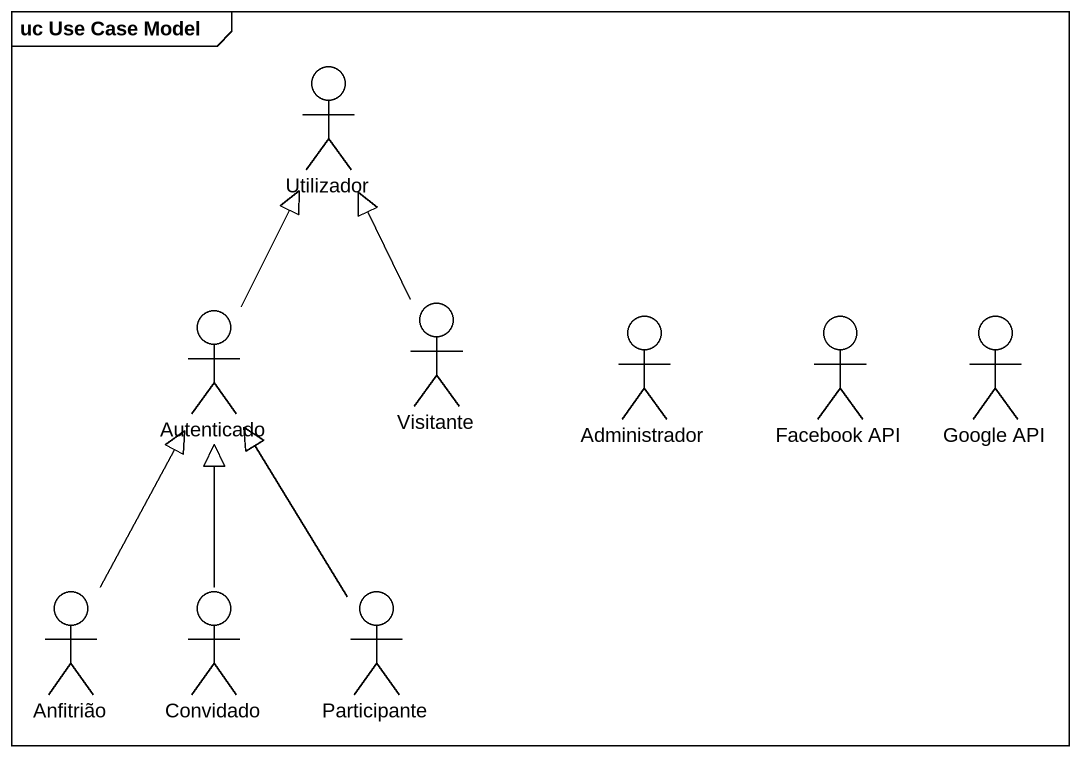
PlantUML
@startuml
mainframe uc Use Case Model
actor Utilizador
actor Autenticado
actor Visitante
actor Administrador
actor "Facebook API" as Facebook_API
actor "Google API" as Google_API
actor Anfitrião
actor Convidado
actor Participante
Autenticado -up-|> Utilizador
Visitante -up-|> Utilizador
Anfitrião -up-|> Autenticado
Convidado -up-|> Autenticado
Participante -up-|> Autenticado
@enduml
